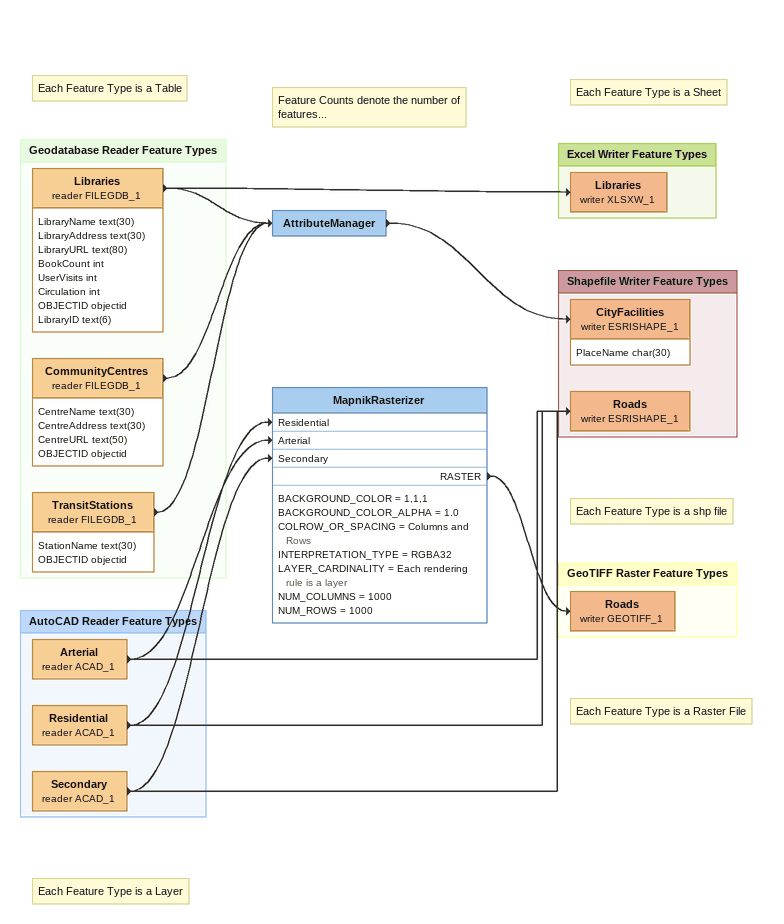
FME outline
Note: Each Feature Type is a Table
Note: Feature Counts denote the number of features...
Note: Each Feature Type is a Sheet
AttributeManager
    -> CityFacilities (writer ESRISHAPE_1)
Note: Each Feature Type is a Layer
Note: Each Feature Type is a shp file
Note: Each Feature Type is a Raster File
MapnikRasterizer
    BACKGROUND_COLOR = 1,1,1
    BACKGROUND_COLOR_ALPHA = 1.0
    COLROW_OR_SPACING = Columns and Rows
    INTERPRETATION_TYPE = RGBA32
    LAYER_CARDINALITY = Each rendering rule is a layer
    NUM_COLUMNS = 1000
    NUM_ROWS = 1000
    RASTER -> Roads (writer GEOTIFF_1)

Bookmark: Geodatabase Reader Feature Types
Libraries (reader FILEGDB_1)
    attributes: LibraryName text(30), LibraryAddress text(30), LibraryURL text(80), BookCount int, UserVisits int, Circulation int, OBJECTID objectid, LibraryID text(6)
    -> AttributeManager
    -> Libraries (writer XLSXW_1)
CommunityCentres (reader FILEGDB_1)
    attributes: CentreName text(30), CentreAddress text(30), CentreURL text(50), OBJECTID objectid
    -> AttributeManager
TransitStations (reader FILEGDB_1)
    attributes: StationName text(30), OBJECTID objectid
    -> AttributeManager

Bookmark: Excel Writer Feature Types
Libraries (writer XLSXW_1)

Bookmark: Shapefile Writer Feature Types
CityFacilities (writer ESRISHAPE_1)
    attributes: PlaceName char(30)
Roads (writer ESRISHAPE_1)

Bookmark: AutoCAD Reader Feature Types
Arterial (reader ACAD_1)
    -> Roads (writer ESRISHAPE_1)
    -> MapnikRasterizer [Arterial]
Residential (reader ACAD_1)
    -> Roads (writer ESRISHAPE_1)
    -> MapnikRasterizer [Residential]
Secondary (reader ACAD_1)
    -> Roads (writer ESRISHAPE_1)
    -> MapnikRasterizer [Secondary]

Bookmark: GeoTIFF Raster Feature Types
Roads (writer GEOTIFF_1)
